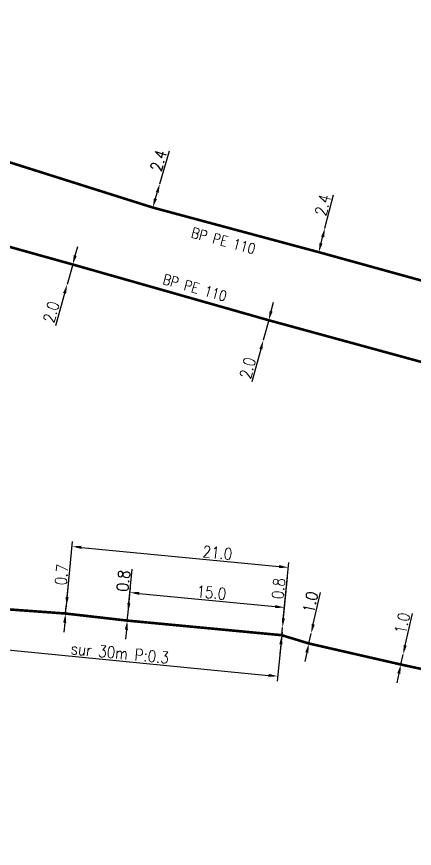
# Model space of a CAD drawing. Header units: millimetres. Extents: x 185000 to 186000, y 127990 to 129010.
# Drawn here: x 185404.3 to 185442.7, y 128583.5 to 128663.9 of the extents above; entities that cross this region are included whole.
import ezdxf
from ezdxf.enums import TextEntityAlignment as Align

# ---------------------------------------------------------------- set-up
doc = ezdxf.new("R2010")
doc.units = ezdxf.units.MM
doc.header["$PDMODE"] = 34
doc.linetypes.add('L_25_PE', pattern=[2000, 1000, 1000])
doc.layers.get('DEFPOINTS').update_dxf_attribs({"linetype": 'CONTINUOUS'})
doc.layers.add('L_150', color=1, linetype='CONTINUOUS')
doc.styles.get("Standard").update_dxf_attribs({"font": 'romans.shx', "width": 0.85})
doc.dimstyles.get("Standard").update_dxf_attribs({"dimtxt": 1.5, "dimasz": 1.2, "dimexe": 0.625, "dimexo": 0.625, "dimgap": 0.25, "dimtad": 1, "dimdec": 1, "dimzin": 0, "dimdsep": 46, "dimtxsty": 'Standard', "dimcen": -0.5, "dimadec": 0, "dimazin": 0, "dimtfac": 1, "dimtdec": 1, "dimtmove": 0, "dimatfit": 3, "dimfxl": 0, "dimtolj": 1, "dimtzin": 0, "dimarcsym": 0})

# ---------------------------------------------------------------- blocks, each defined once
blk = doc.blocks.new('*D867')
at = {"layer": 'DEFPOINTS', "color": 0, "linetype": 'Continuous', "transparency": 16777216}
for p in [(185434.087, 128643.442), (185434.087, 128643.442), (185433.488, 128641.118)]:
    blk.add_point(p, dxfattribs=at)
at = {"layer": 'L_150', "color": 0, "linetype": 'Continuous', "lineweight": -2, "transparency": 16777216}
for p, q in [((185434.087, 128643.442), (185434.918, 128646.661)), ((185433.713, 128641.99), (185433.863, 128642.571))]:
    blk.add_line(p, q, dxfattribs=at)
at = {"layer": 'L_150', "color": 0, "linetype": 'Continuous', "transparency": 16777216}
for points in [[(185433.717, 128642.608), (185434.008, 128642.533), (185434.087, 128643.442)], [(185433.567, 128642.027), (185433.858, 128641.952), (185433.488, 128641.118)]]:
    blk.add_solid(points, dxfattribs=at)
at = {"layer": 'L_150', "color": 0, "linetype": 'Continuous', "transparency": 16777216, "insert": (185433.889, 128645.674), "char_height": 1.125, "attachment_point": 5, "rotation": 75.53647}
blk.add_mtext('\\A1;2.4', dxfattribs=at)
blk = doc.blocks.new('*D868')
at = {"layer": 'DEFPOINTS', "color": 0, "linetype": 'Continuous', "transparency": 16777216}
for p in [(185418.121, 128647.731), (185418.121, 128647.731), (185417.445, 128645.429)]:
    blk.add_point(p, dxfattribs=at)
at = {"layer": 'L_150', "color": 0, "linetype": 'Continuous', "lineweight": -2, "transparency": 16777216}
for p, q in [((185418.121, 128647.731), (185419.059, 128650.92)), ((185417.698, 128646.292), (185417.868, 128646.868))]:
    blk.add_line(p, q, dxfattribs=at)
at = {"layer": 'L_150', "color": 0, "linetype": 'Continuous', "transparency": 16777216}
for points in [[(185417.724, 128646.91), (185418.011, 128646.825), (185418.121, 128647.731)], [(185417.554, 128646.334), (185417.842, 128646.25), (185417.445, 128645.429)]]:
    blk.add_solid(points, dxfattribs=at)
at = {"layer": 'L_150', "color": 0, "linetype": 'Continuous', "transparency": 16777216, "insert": (185417.998, 128649.969), "char_height": 1.125, "attachment_point": 5, "rotation": 73.6187}
blk.add_mtext('\\A1;2.4', dxfattribs=at)
blk = doc.blocks.new('*D877')
at = {"layer": 'DEFPOINTS', "color": 0, "linetype": 'Continuous', "transparency": 16777216}
for p in [(185428.649, 128634.538), (185428.126, 128632.608), (185428.126, 128632.608)]:
    blk.add_point(p, dxfattribs=at)
at = {"layer": 'L_150', "color": 0, "linetype": 'Continuous', "lineweight": -2, "transparency": 16777216}
for p, q in [((185428.885, 128635.407), (185429.121, 128636.276)), ((185428.649, 128634.538), (185428.126, 128632.608)), ((185427.89, 128631.74), (185427.031, 128628.576))]:
    blk.add_line(p, q, dxfattribs=at)
at = {"layer": 'L_150', "color": 0, "linetype": 'Continuous', "transparency": 16777216}
for points in [[(185428.74, 128635.446), (185429.03, 128635.368), (185428.649, 128634.538)], [(185427.745, 128631.779), (185428.035, 128631.7), (185428.126, 128632.608)]]:
    blk.add_solid(points, dxfattribs=at)
at = {"layer": 'L_150', "color": 0, "linetype": 'Continuous', "transparency": 16777216, "insert": (185426.619, 128629.92), "char_height": 1.125, "attachment_point": 5, "rotation": 74.81593}
blk.add_mtext('\\A1;2.0', dxfattribs=at)
blk = doc.blocks.new('*D878')
at = {"layer": 'DEFPOINTS', "color": 0, "linetype": 'Continuous', "transparency": 16777216}
for p in [(185409.703, 128639.928), (185409.16, 128638.003), (185409.16, 128638.003)]:
    blk.add_point(p, dxfattribs=at)
at = {"layer": 'L_150', "color": 0, "linetype": 'Continuous', "lineweight": -2, "transparency": 16777216}
for p, q in [((185409.947, 128640.794), (185410.191, 128641.66)), ((185409.703, 128639.928), (185409.16, 128638.003)), ((185408.916, 128637.136), (185408.027, 128633.981))]:
    blk.add_line(p, q, dxfattribs=at)
at = {"layer": 'L_150', "color": 0, "linetype": 'Continuous', "transparency": 16777216}
for points in [[(185409.802, 128640.835), (185410.091, 128640.753), (185409.703, 128639.928)], [(185408.772, 128637.177), (185409.06, 128637.096), (185409.16, 128638.003)]]:
    blk.add_solid(points, dxfattribs=at)
at = {"layer": 'L_150', "color": 0, "linetype": 'Continuous', "transparency": 16777216, "insert": (185407.627, 128635.329), "char_height": 1.125, "attachment_point": 5, "rotation": 74.26244}
blk.add_mtext('\\A1;2.0', dxfattribs=at)
blk = doc.blocks.new('*D1017')
at = {"layer": 'DEFPOINTS', "color": 0, "linetype": 'Continuous', "transparency": 16777216}
for p in [(185441.647, 128602.235), (185441.647, 128602.235), (185441.425, 128601.26)]:
    blk.add_point(p, dxfattribs=at)
at = {"layer": 'L_150', "color": 0, "linetype": 'Continuous', "lineweight": -2, "transparency": 16777216}
for p, q in [((185441.847, 128603.112), (185442.545, 128606.176)), ((185441.425, 128601.26), (185441.647, 128602.235)), ((185441.225, 128600.382), (185441.025, 128599.505))]:
    blk.add_line(p, q, dxfattribs=at)
at = {"layer": 'L_150', "color": 0, "linetype": 'Continuous', "transparency": 16777216}
for points in [[(185441.701, 128603.146), (185441.994, 128603.079), (185441.647, 128602.235)], [(185441.079, 128600.416), (185441.372, 128600.349), (185441.425, 128601.26)]]:
    blk.add_solid(points, dxfattribs=at)
at = {"layer": 'L_150', "color": 0, "linetype": 'Continuous', "transparency": 16777216, "insert": (185441.565, 128605.25), "char_height": 1.125, "attachment_point": 5, "rotation": 77.16431}
blk.add_mtext('\\A1;1.0', dxfattribs=at)
blk = doc.blocks.new('*D1018')
at = {"layer": 'DEFPOINTS', "color": 0, "linetype": 'Continuous', "transparency": 16777216}
for p in [(185432.757, 128604.268), (185432.757, 128604.268), (185432.534, 128603.293)]:
    blk.add_point(p, dxfattribs=at)
at = {"layer": 'L_150', "color": 0, "linetype": 'Continuous', "lineweight": -2, "transparency": 16777216}
for p, q in [((185432.958, 128605.145), (185433.658, 128608.208)), ((185432.534, 128603.293), (185432.757, 128604.268)), ((185432.334, 128602.415), (185432.133, 128601.538))]:
    blk.add_line(p, q, dxfattribs=at)
at = {"layer": 'L_150', "color": 0, "linetype": 'Continuous', "transparency": 16777216}
for points in [[(185432.812, 128605.178), (185433.104, 128605.112), (185432.757, 128604.268)], [(185432.188, 128602.449), (185432.48, 128602.382), (185432.534, 128603.293)]]:
    blk.add_solid(points, dxfattribs=at)
at = {"layer": 'L_150', "color": 0, "linetype": 'Continuous', "transparency": 16777216, "insert": (185432.677, 128607.282), "char_height": 1.125, "attachment_point": 5, "rotation": 77.12137}
blk.add_mtext('\\A1;1.0', dxfattribs=at)
blk = doc.blocks.new('*D1019')
at = {"layer": 'DEFPOINTS', "color": 0, "linetype": 'Continuous', "transparency": 16777216}
for p in [(185429.982, 128604.851), (185429.982, 128604.851), (185429.909, 128604.094)]:
    blk.add_point(p, dxfattribs=at)
at = {"layer": 'L_150', "color": 0, "linetype": 'Continuous', "lineweight": -2, "transparency": 16777216}
for p, q in [((185430.069, 128605.746), (185430.455, 128609.717)), ((185429.909, 128604.094), (185429.982, 128604.851)), ((185429.822, 128603.198), (185429.735, 128602.303))]:
    blk.add_line(p, q, dxfattribs=at)
at = {"layer": 'L_150', "color": 0, "linetype": 'Continuous', "transparency": 16777216}
for points in [[(185429.92, 128605.761), (185430.219, 128605.732), (185429.982, 128604.851)], [(185429.672, 128603.213), (185429.971, 128603.184), (185429.909, 128604.094)]]:
    blk.add_solid(points, dxfattribs=at)
at = {"layer": 'L_150', "color": 0, "linetype": 'Continuous', "transparency": 16777216, "insert": (185429.594, 128608.606), "char_height": 1.125, "attachment_point": 5, "rotation": 84.44769}
blk.add_mtext('\\A1;0.8', dxfattribs=at)
blk = doc.blocks.new('*D1020')
at = {"layer": 'DEFPOINTS', "color": 0, "linetype": 'Continuous', "transparency": 16777216}
for p in [(185430.169, 128606.771), (185414.976, 128605.506), (185429.982, 128604.851)]:
    blk.add_point(p, dxfattribs=at)
at = {"layer": 'L_150', "color": 0, "linetype": 'Continuous', "lineweight": -2, "transparency": 16777216}
for p, q in [((185415.021, 128605.972), (185415.285, 128608.689)), ((185416.135, 128608.136), (185429.273, 128606.858)), ((185430.028, 128605.317), (185430.214, 128607.238))]:
    blk.add_line(p, q, dxfattribs=at)
at = {"layer": 'L_150', "color": 0, "linetype": 'Continuous', "transparency": 16777216}
for points in [[(185416.15, 128608.285), (185416.121, 128607.986), (185415.24, 128608.223)], [(185429.288, 128607.008), (185429.259, 128606.709), (185430.169, 128606.771)]]:
    blk.add_solid(points, dxfattribs=at)
at = {"layer": 'L_150', "color": 0, "linetype": 'Continuous', "transparency": 16777216, "insert": (185423.111, 128608.211), "char_height": 1.125, "attachment_point": 5, "rotation": 354.44769}
blk.add_mtext('\\A1;15.0', dxfattribs=at)
blk = doc.blocks.new('*D1021')
at = {"layer": 'DEFPOINTS', "color": 0, "linetype": 'Continuous', "transparency": 16777216}
for p in [(185415.053, 128606.302), (185415.053, 128606.302), (185414.976, 128605.506)]:
    blk.add_point(p, dxfattribs=at)
at = {"layer": 'L_150', "color": 0, "linetype": 'Continuous', "lineweight": -2, "transparency": 16777216}
for p, q in [((185415.139, 128607.198), (185415.455, 128610.461)), ((185414.976, 128605.506), (185415.053, 128606.302)), ((185414.889, 128604.61), (185414.802, 128603.714))]:
    blk.add_line(p, q, dxfattribs=at)
at = {"layer": 'L_150', "color": 0, "linetype": 'Continuous', "transparency": 16777216}
for points in [[(185414.99, 128607.212), (185415.289, 128607.183), (185415.053, 128606.302)], [(185414.739, 128604.624), (185415.038, 128604.595), (185414.976, 128605.506)]]:
    blk.add_solid(points, dxfattribs=at)
at = {"layer": 'L_150', "color": 0, "linetype": 'Continuous', "transparency": 16777216, "insert": (185414.594, 128609.35), "char_height": 1.125, "attachment_point": 5, "rotation": 84.47031}
blk.add_mtext('\\A1;0.8', dxfattribs=at)
blk = doc.blocks.new('*D1022')
at = {"layer": 'DEFPOINTS', "color": 0, "linetype": 'Continuous', "transparency": 16777216}
for p in [(185430.546, 128610.639), (185409.013, 128606.188), (185429.982, 128604.851)]:
    blk.add_point(p, dxfattribs=at)
at = {"layer": 'L_150', "color": 0, "linetype": 'Continuous', "lineweight": -2, "transparency": 16777216}
for p, q in [((185409.059, 128606.655), (185409.69, 128613.14)), ((185410.54, 128612.586), (185429.65, 128610.726)), ((185430.028, 128605.317), (185430.591, 128611.106))]:
    blk.add_line(p, q, dxfattribs=at)
at = {"layer": 'L_150', "color": 0, "linetype": 'Continuous', "transparency": 16777216}
for points in [[(185410.555, 128612.735), (185410.526, 128612.437), (185409.644, 128612.673)], [(185429.664, 128610.876), (185429.635, 128610.577), (185430.546, 128610.639)]]:
    blk.add_solid(points, dxfattribs=at)
at = {"layer": 'L_150', "color": 0, "linetype": 'Continuous', "transparency": 16777216, "insert": (185423.696, 128612.059), "char_height": 1.125, "attachment_point": 5, "rotation": 354.44126}
blk.add_mtext('\\A1;21.0', dxfattribs=at)
blk = doc.blocks.new('*D1023')
at = {"layer": 'DEFPOINTS', "color": 0, "linetype": 'Continuous', "transparency": 16777216}
for p in [(185409.081, 128606.885), (185409.081, 128606.885), (185409.013, 128606.188)]:
    blk.add_point(p, dxfattribs=at)
at = {"layer": 'L_150', "color": 0, "linetype": 'Continuous', "lineweight": -2, "transparency": 16777216}
for p, q in [((185409.168, 128607.781), (185409.486, 128611.044)), ((185409.013, 128606.188), (185409.081, 128606.885)), ((185408.926, 128605.292), (185408.839, 128604.397))]:
    blk.add_line(p, q, dxfattribs=at)
at = {"layer": 'L_150', "color": 0, "linetype": 'Continuous', "transparency": 16777216}
for points in [[(185409.019, 128607.795), (185409.317, 128607.766), (185409.081, 128606.885)], [(185408.777, 128605.307), (185409.075, 128605.278), (185409.013, 128606.188)]]:
    blk.add_solid(points, dxfattribs=at)
at = {"layer": 'L_150', "color": 0, "linetype": 'Continuous', "transparency": 16777216, "insert": (185408.624, 128609.933), "char_height": 1.125, "attachment_point": 5, "rotation": 84.44126}
blk.add_mtext('\\A1;0.7', dxfattribs=at)
blk = doc.blocks.new('*D1024')
at = {"layer": 'DEFPOINTS', "color": 0, "linetype": 'Continuous', "transparency": 16777216}
for p in [(185400.034, 128606.841), (185429.982, 128604.851), (185429.523, 128600.126)]:
    blk.add_point(p, dxfattribs=at)
at = {"layer": 'L_150', "color": 0, "linetype": 'Continuous', "lineweight": -2, "transparency": 16777216}
for p, q in [((185399.989, 128606.374), (185399.618, 128602.562)), ((185429.937, 128604.384), (185429.478, 128599.66)), ((185400.559, 128602.942), (185428.627, 128600.213))]:
    blk.add_line(p, q, dxfattribs=at)
at = {"layer": 'L_150', "color": 0, "linetype": 'Continuous', "transparency": 16777216}
for points in [[(185400.574, 128603.091), (185400.545, 128602.792), (185399.664, 128603.029)], [(185428.642, 128600.362), (185428.613, 128600.064), (185429.523, 128600.126)]]:
    blk.add_solid(points, dxfattribs=at)
at = {"layer": 'L_150', "color": 0, "linetype": 'Continuous', "transparency": 16777216, "insert": (185414.267, 128602.363), "char_height": 1.125, "attachment_point": 5, "rotation": 354.44769}
blk.add_mtext('\\A1;sur 30m P:0.3', dxfattribs=at)

msp = doc.modelspace()

# ---------------------------------------------------------------- linework, layer by layer
at = {"layer": 'L_150', "linetype": 'L_25_PE', "const_width": 0.25, "flags": 128}
msp.add_lwpolyline([(185483.29, 128744.397), (185483.523, 128744.161), (185483.756, 128743.925), (185485.27, 128743.053), (185497.217, 128736.222), (185497.217, 128736.222), (185501.308, 128733.97), (185510.169, 128729.335), (185519.054, 128724.746), (185526.582, 128720.891), (185531.625, 128717.99), (185537.991, 128714.795), (185544.334, 128711.556), (185551.989, 128707.466), (185566.727, 128699.924), (185573.844, 128696.168), (185580.489, 128692.768), (185585.3, 128690.209), (185586.094, 128689.787), (185586.094, 128689.787), (185586.094, 128689.787), (185587.441, 128690.224), (185587.707, 128690.085), (185588.978, 128689.435), (185590.877, 128683.797), (185592.868, 128678.213), (185590.612, 128674.095), (185590.373, 128673.582), (185587.603, 128667.656), (185583.202, 128659.675), (185579.299, 128651.951), (185572.023, 128637.748), (185564.768, 128623.953), (185561.684, 128617.804), (185558.668, 128612.258), (185556.73, 128608.696), (185555.891, 128608.389), (185553.333, 128609.116), (185553.333, 128609.116), (185552.994, 128608.831), (185552.502, 128608.418), (185546.959, 128609.863), (185533.245, 128613.376), (185516.404, 128618.145), (185497.605, 128623.622), (185494.73, 128624.483), (185493.581, 128624.828), (185489.917, 128625.927), (185476.502, 128629.72), (185475.305, 128629.999, 0.99044), (185474.223, 128630.234), (185473.583, 128630.371), (185466.571, 128631.873), (185451.312, 128636.19), (185433.488, 128641.118), (185417.445, 128645.429), (185397.033, 128651.879), (185392.162, 128653.376), (185383.302, 128656.098), (185382.257, 128656.42), (185382.257, 128656.42), (185378.665, 128656.86)], format="xyb", dxfattribs=at)
msp.add_lwpolyline([(185472.687, 128622.427), (185447.7, 128629.33), (185428.649, 128634.538), (185409.703, 128639.927), (185392.004, 128644.862), (185388.698, 128645.844), (185376.476, 128649.476), (185351.187, 128656.346), (185333.276, 128661.302), (185332.492, 128661.52)], dxfattribs=at)
at = {"layer": 'L_150', "linetype": 'L_25_PE', "ltscale": 0.5, "const_width": 0.25, "flags": 128}
msp.add_lwpolyline([(185265.602, 128596.335, 0.095851), (185269.236, 128597.419, 0.054816), (185271.049, 128598.633, -0.159877), (185272.999, 128599.902), (185279.534, 128600.822), (185299.642, 128602.699), (185301.099, 128602.122), (185320.408, 128603.792), (185325.301, 128604.081), (185326.178, 128605.008), (185344.781, 128606.732), (185344.781, 128606.732), (185348.92, 128606.799), (185359.538, 128607.289), (185373.21, 128608.188), (185377.037, 128608.44), (185387.524, 128607.976), (185390.477, 128607.77), (185400.034, 128606.841), (185409.013, 128606.188), (185414.976, 128605.506), (185429.909, 128604.094), (185432.534, 128603.293), (185441.425, 128601.26), (185451.316, 128599.117), (185458.969, 128597.342), (185468.462, 128595.205), (185468.462, 128595.205), (185480.798, 128592.263), (185484.133, 128591.245), (185485.174, 128590.927), (185486.266, 128590.594), (185487.584, 128580.483), (185490.96, 128558.974), (185492.324, 128550.905), (185493.483, 128543.558), (185494.873, 128535.016), (185497.452, 128519.074), (185498.473, 128512.951), (185502.717, 128486.541), (185503.742, 128479.621), (185504.98, 128472.078), (185505.653, 128467.868), (185506.547, 128461.639), (185506.784, 128460.259), (185506.846, 128459.894), (185506.885, 128459.668), (185508.054, 128452.847), (185508.648, 128449.384)], format="xyb", dxfattribs=at)

# ---------------------------------------------------------------- texts
at = {"layer": 'L_150', "linetype": 'Continuous', "width": 0.85}
for rotation, p in [(344.96081, (185424.278, 128642.218)), (344.18201, (185421.508, 128637.685))]:
    msp.add_text('BP PE 110', height=1, rotation=rotation, dxfattribs=at).set_placement(p, align=Align.MIDDLE)

# ---------------------------------------------------------------- dimensions: what is measured, and where the dimension line sits
at = {"layer": 'L_150', "linetype": 'Continuous'}
for base, p1, p2, angle, picture, middle in [((185418.121, 128647.731), (185417.445, 128645.429), (185418.121, 128647.731), 253.6187, '*D868', (185418.717, 128649.758)), ((185434.087, 128643.442), (185433.488, 128641.118), (185434.087, 128643.442), 255.53647, '*D867', (185434.615, 128645.487)), ((185409.16, 128638.003), (185409.703, 128639.928), (185409.16, 128638.003), 74.26244, '*D878', (185408.349, 128635.125)), ((185428.126, 128632.608), (185428.649, 128634.538), (185428.126, 128632.608), 74.81593, '*D877', (185427.343, 128629.723)), ((185430.546, 128610.639), (185409.013, 128606.188), (185429.982, 128604.851), 174.44126, '*D1022', (185423.624, 128611.313)), ((185409.081, 128606.885), (185409.013, 128606.188), (185409.081, 128606.885), 264.44126, '*D1023', (185409.371, 128609.86)), ((185415.053, 128606.302), (185414.976, 128605.506), (185415.053, 128606.302), 264.47031, '*D1021', (185415.341, 128609.277)), ((185429.982, 128604.851), (185429.909, 128604.094), (185429.982, 128604.851), 264.44769, '*D1019', (185430.34, 128608.534)), ((185430.169, 128606.771), (185414.976, 128605.506), (185429.982, 128604.851), 174.44769, '*D1020', (185423.039, 128607.464)), ((185432.757, 128604.268), (185432.534, 128603.293), (185432.757, 128604.268), 257.12137, '*D1018', (185433.408, 128607.115)), ((185441.647, 128602.235), (185441.425, 128601.26), (185441.647, 128602.235), 257.16431, '*D1017', (185442.296, 128605.083))]:
    dim = msp.add_linear_dim(base=base, p1=p1, p2=p2, angle=angle, dimstyle='Standard', override={"dimscale": 0.75}, dxfattribs=at)
    dim.commit()
    dim.dimension.update_dxf_attribs({"geometry": picture, "text_midpoint": middle, "dimtype": 160})
dim = msp.add_linear_dim(base=(185429.523, 128600.126), p1=(185400.034, 128606.841), p2=(185429.982, 128604.851), angle=174.44769, text='sur 30m P:0.3', dimstyle='Standard', override={"dimscale": 0.75}, dxfattribs=at)
dim.commit()
dim.dimension.update_dxf_attribs({"geometry": '*D1024', "text_midpoint": (185414.195, 128601.616), "dimtype": 160})

doc.saveas('drawing.dxf')
